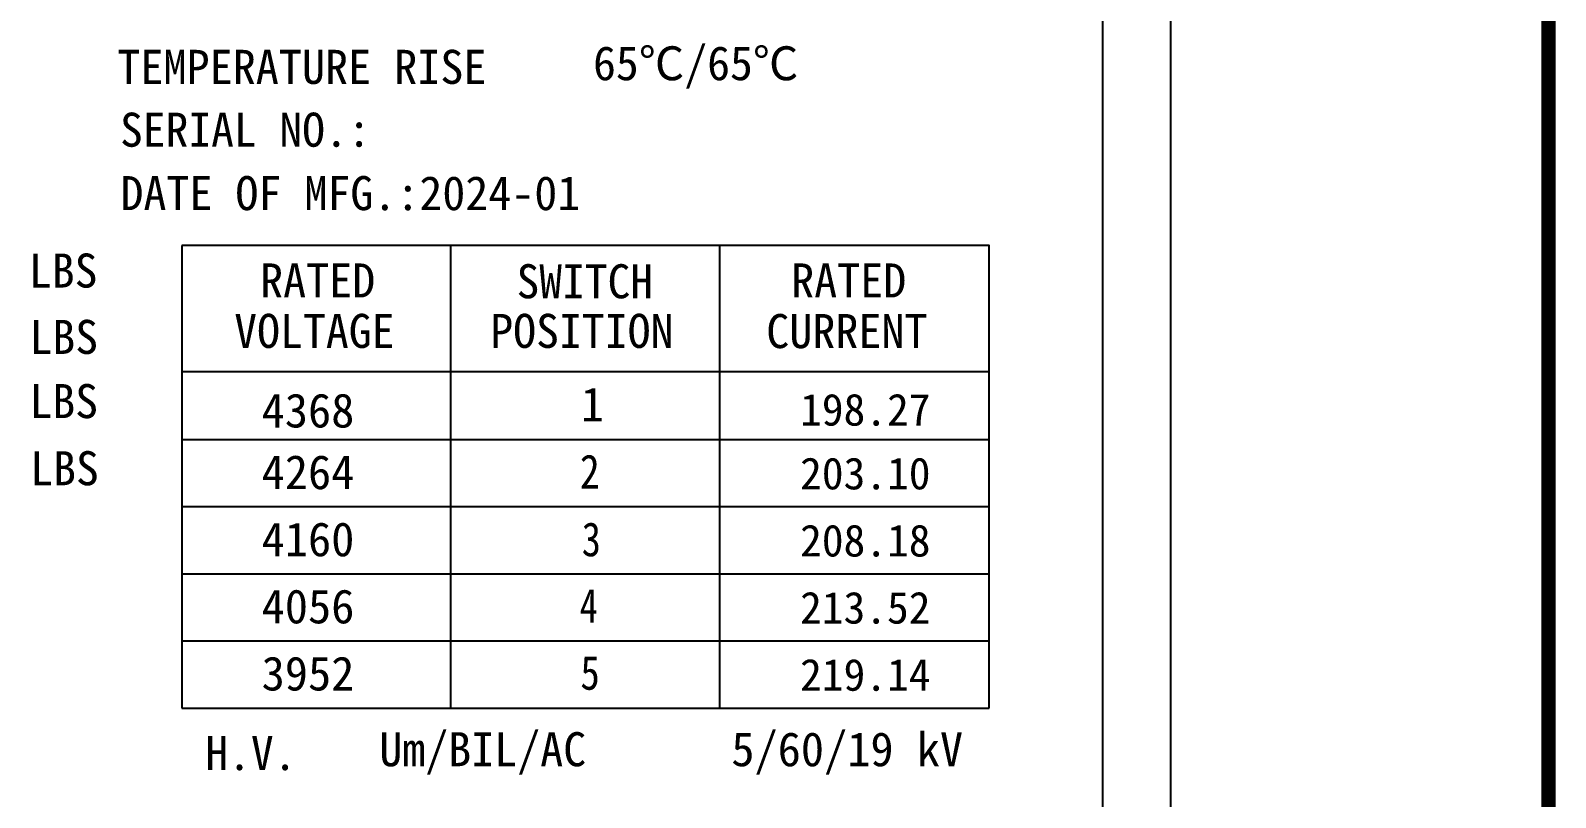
# Model space of a CAD drawing. Header units: millimetres. Extents: x 126854 to 137041, y -144259 to -137812.
# Drawn here: x 136927.8 to 137041.2, y -142990.6 to -142933.5 of the extents above; entities that cross this region are included whole.
import ezdxf

# ---------------------------------------------------------------- set-up
doc = ezdxf.new("R2010")
doc.units = ezdxf.units.MM
doc.header["$LTSCALE"] = 13
for name, color, linetype in [('1', 4, 'Continuous'), ('2', 3, 'Continuous'), ('PDF_Geometry', 7, 'Continuous')]:
    doc.layers.add(name, color=color, linetype=linetype)
doc.styles.add('PDF FangSong', font='simfang.ttf')

msp = doc.modelspace()

# ---------------------------------------------------------------- linework, layer by layer
at = {"layer": '1', "color": 0, "linetype": 'Continuous'}
msp.add_line((137040.689, -142820.186), (137040.689, -143169.206), dxfattribs=at)
at = {"layer": '1', "const_width": 1.05}
msp.add_lwpolyline([(136823.339, -142820.186), (137040.689, -142820.186), (137040.689, -143169.206), (136823.339, -143169.206), (136823.339, -142820.186), (137040.689, -142820.186)], dxfattribs=at)
at = {"layer": '2', "linetype": 'Continuous'}
for points in [[(136939.063, -142949.532), (136939.063, -142983.962)], [(136999.105, -142983.962), (136999.105, -142949.532), (136939.063, -142949.532)], [(136959.058, -142949.532), (136959.058, -142983.963)], [(136979.053, -142949.532), (136979.053, -142983.963)], [(136939.063, -142958.912), (136999.105, -142958.912)], [(136939.063, -142963.967), (136999.105, -142963.967)], [(136939.063, -142968.966), (136999.105, -142968.966)], [(136939.063, -142973.965), (136999.105, -142973.965)], [(136939.063, -142978.964), (136999.105, -142978.964)], [(136939.063, -142983.963), (136999.105, -142983.963)]]:
    msp.add_lwpolyline(points, dxfattribs=at)
at = {"layer": 'PDF_Geometry', "lineweight": 25}
for points in [[(136862.564, -142886.626), (137012.585, -142886.626), (137012.585, -143061.641), (136862.564, -143061.641), (136862.564, -142886.626)], [(137007.53, -142898.589), (137007.53, -143049.621)]]:
    msp.add_lwpolyline(points, dxfattribs=at)

# ---------------------------------------------------------------- texts
at = {"layer": '2', "linetype": 'Continuous', "attachment_point": 7, "style": 'PDF FangSong'}
for s, insert, char_height in [('\\W0.984330;65℃/65℃', (136969.65, -142937.849), 2.53409), ('{\\W0.9951;TEMPERATURE RISE}', (136934.274, -142937.545), 2.53409), ('\\W0.981992;SERIAL NO.:', (136934.477, -142942.222), 2.53409), ('{\\W0.9917;DATE OF MFG.:2024-01}', (136934.506, -142946.943), 2.53409), ('\\W0.985571;LBS', (136927.7, -142952.706), 2.53409), ('\\W0.993144;RATED', (136944.889, -142953.401), 2.53409), ('\\W0.980891;SWITCH', (136963.959, -142953.503), 2.53409), ('\\W0.993144;RATED', (136984.377, -142953.401), 2.53409), ('\\W0.988174;VOLTAGE', (136942.963, -142957.195), 2.53409), ('\\W0.987833;POSITION', (136962.004, -142957.195), 2.53409), ('\\W0.993883;CURRENT', (136982.523, -142957.21), 2.53409), ('\\W0.985572;LBS', (136927.744, -142957.644), 2.53409), ('\\W0.985572;LBS', (136927.744, -142962.423), 2.53409), ('{\\fSimSun|b0|i0|c134|p2;\\H0.8333x;4368}', (136945.004, -142963.12), 3.04091), ('\\W0.985653;1', (136968.752, -142962.625), 2.53409), ('{\\fSimSun|b0|i0|c134|p2;\\H0.8333x;198.27}', (136985.043, -142962.976), 2.85085), ('\\W0.985572;LBS', (136927.802, -142967.418), 2.53409), ('\\W0.858812;2', (136968.665, -142967.621), 2.53409), ('{\\fSimSun|b0|i0|c134|p2;\\H0.8333x;4264}', (136945.004, -142967.708), 3.04091), ('{\\fSimSun|b0|i0|c134|p2;\\H0.8333x;203.10}', (136985.043, -142967.722), 2.85085), ('{\\fSimSun|b0|i0|c134|p2;\\H0.8333x;4160}', (136945.004, -142972.704), 3.04091), ('\\W0.824342;3', (136968.81, -142972.704), 2.53409), ('{\\fSimSun|b0|i0|c134|p2;\\H0.8333x;\\C1;208.18}', (136985.043, -142972.718), 2.85085), ('{\\fSimSun|b0|i0|c134|p2;\\H0.8333x;4056}', (136945.004, -142977.699), 3.04091), ('\\W0.781747;4', (136968.651, -142977.613), 2.53409), ('{\\fSimSun|b0|i0|c134|p2;\\H0.8333x;213.52}', (136985.043, -142977.714), 2.85085), ('{\\fSimSun|b0|i0|c134|p2;\\H0.8333x;3952}', (136945.004, -142982.695), 3.04091), ('\\W0.834647;5', (136968.709, -142982.637), 2.53409), ('{\\fSimSun|b0|i0|c134|p2;\\H0.8333x;219.14}', (136985.043, -142982.71), 2.85085), ('\\W0.982224;H.V.', (136940.82, -142988.618), 2.53409), ('\\W0.991650;Um/BIL/AC', (136953.751, -142988.907), 2.53409), ('{\\W0.9996;5/60/19 kV}', (136979.931, -142988.907), 2.53409)]:
    msp.add_mtext(s, dxfattribs=dict(at, insert=insert, char_height=char_height))

doc.saveas('drawing.dxf')
